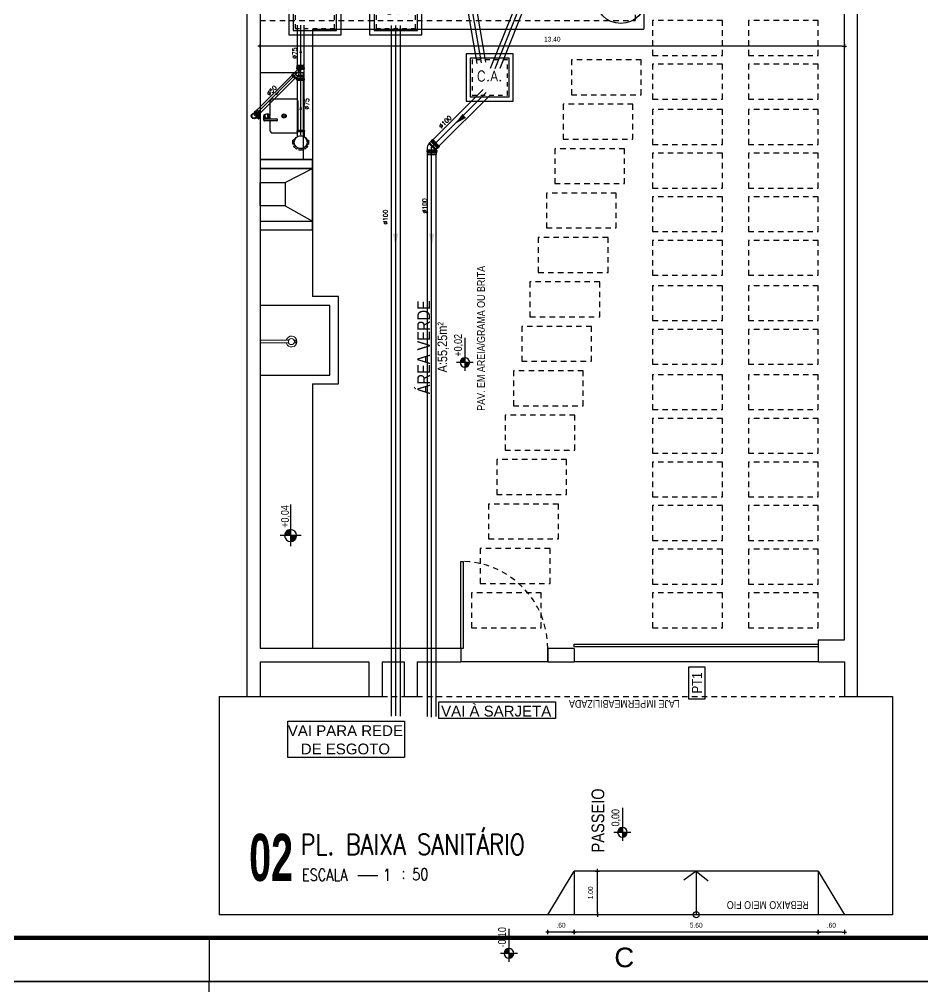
# Model space of a CAD drawing. Header units: millimetres. Extents: x 3923 to 4007, y 744 to 863.
# Drawn here: x 3949.28 to 3969.99, y 803.27 to 825.44 of the extents above; entities that cross this region are included whole.
import ezdxf
from ezdxf.enums import TextEntityAlignment as Align

# ---------------------------------------------------------------- set-up
doc = ezdxf.new("R2010")
doc.units = ezdxf.units.MM
doc.linetypes.add('HIDDEN', pattern=[0.375, 0.25, -0.125])
doc.linetypes.add('HIDDEN2', pattern=[0.1875, 0.125, -0.0625])
for name, color, linetype in [('-HIDRO', 8, 'Continuous'), ('A-PEN-C', 4, 'Continuous'), ('A-PEN-M', 6, 'Continuous'), ('AF', 5, 'Continuous'), ('COTA', 7, 'Continuous'), ('DIVERSOS', 1, 'Continuous'), ('E-txt-g', 3, 'Continuous'), ('HIDROGRAFIA', 4, 'Continuous'), ("PRANCHA - PROJETU'S", 7, 'Continuous'), ('Texto-Tubos', 7, 'Continuous'), ('TigreCad', 3, 'Continuous'), ('Tinterno', 9, 'Continuous'), ('TUBOS_ESGOTO', 5, 'Continuous'), ('TUBULAÇÃO_ESGOTO', 5, 'Continuous')]:
    doc.layers.add(name, color=color, linetype=linetype)
doc.layers.add('E-Lay-9', color=9, linetype='Continuous', lineweight=9)
doc.layers.add('E-Txt-W', color=7, linetype='Continuous', lineweight=20)
doc.styles.add('ARIAL', font='arial.ttf', dxfattribs={"height": 2})
doc.styles.add('CARIMBO_DADOS', font='arial.ttf', dxfattribs={"height": 0.1})
doc.styles.add('F2', font='ARIALN.TTF')
doc.styles.add('R80', font='simplex.shx', dxfattribs={"height": 12})
doc.styles.add('REG140', font='romans.shx', dxfattribs={"width": 0.8, "height": 0.35})
doc.styles.add('REG60', font='romans.shx', dxfattribs={"width": 0.8, "height": 0.15})
doc.styles.add('REG80', font='romans.shx', dxfattribs={"width": 0.8, "height": 0.2})
doc.styles.add('SANSSERIF2', font='sanssb__.ttf', dxfattribs={"width": 0.8})
doc.styles.add('TCTUBOS-TXT', font='txt.shx')
doc.dimstyles.new('ARQUITETURA', dxfattribs={"dimtxt": 0.11, "dimasz": 0.05, "dimexe": 0.1, "dimexo": 0, "dimgap": 0.1, "dimtad": 1, "dimzin": 5, "dimdsep": 46, "dimtxsty": 'F2', "dimblk": 'COTA', "dimcen": 0, "dimse1": 1, "dimse2": 1, "dimadec": 0, "dimazin": 0, "dimtfac": 2, "dimtix": 1, "dimtmove": 2, "dimatfit": 3, "dimldrblk": 'COTA', "dimfxl": 1, "dimtolj": 1, "dimtzin": 5, "dimarcsym": 0})

# ---------------------------------------------------------------- blocks, each defined once
blk = doc.blocks.new('ADFSGASDFG')
at = {"layer": "PRANCHA - PROJETU'S", "color": 1}
for p, q in [((360.678, 107.346), (276.578, 107.346)), ((307.178, 106.346), (307.178, 107.346)), ((307.178, 48.946), (307.178, 47.946)), ((307.178, 48.946), (307.178, 47.946)), ((276.578, 47.946), (360.678, 47.946))]:
    blk.add_line(p, q, dxfattribs=at)
at = {"layer": "PRANCHA - PROJETU'S", "color": 4, "const_width": 0.1}
blk.add_lwpolyline([(279.078, 106.346), (359.678, 106.346), (359.678, 48.946), (279.078, 48.946)], close=True, dxfattribs=at)
at = {"layer": "PRANCHA - PROJETU'S", "color": 50, "linetype": 'Continuous', "style": 'ARIAL'}
blk.add_text('C', height=0.45, dxfattribs=at).set_placement((316.698, 48.496), align=Align.MIDDLE)
blk.add_text('C', height=0.45, dxfattribs=at).set_placement((316.698, 48.496), align=Align.MIDDLE)
blk = doc.blocks.new('TXT-AMB75')
at = {"layer": 'E-txt-g', "style": 'REG80', "width": 0.8, "flags": 8}
blk.add_attdef('TXT', text='', height=0.2, dxfattribs=at).set_placement((0.005, 0.296), align=Align.CENTER)
at = {"layer": 'E-Txt-W', "style": 'REG60', "width": 0.8, "flags": 8}
blk.add_attdef('TXT', text='', height=0.15, dxfattribs=at).set_placement((0.005, 0.027), align=Align.CENTER)
blk = doc.blocks.new('NIVEL')
at = {"layer": 'DIVERSOS'}
h = blk.add_hatch(color=7, dxfattribs=at)
h.paths.add_polyline_path([(0, 0.137, 0.414214), (-0.137, 0), (0, 0)])
h.paths.add_polyline_path([(0, 0), (0, -0.137, 0.414214), (0.137, 0)])
at = {"layer": 'DIVERSOS', "color": 7}
for p, q in [((0, 0.242), (0, -0.242)), ((0.709, 0), (-0.242, 0))]:
    blk.add_line(p, q, dxfattribs=at)
blk.add_circle((0, 0), 0.137, dxfattribs=at)
blk = doc.blocks.new('Chuveiro')
at = {"layer": 'E-Lay-9', "color": 8}
for p, q in [((-0.031, 0.016), (-0.36, 0.016)), ((0.051, 0.016), (0.031, 0.016)), ((0.051, 0.016), (0.051, -0.016)), ((-0.031, -0.016), (-0.36, -0.016)), ((0.051, -0.016), (0.031, -0.016))]:
    blk.add_line(p, q, dxfattribs=at)
blk.add_circle((0, 0), 0.0348, dxfattribs=at)
for centre, radius, start, end in [((0, 0), 0.0624, 194.4775, 165.5225), ((0.009, 0), 0.0444, 339.4266, 20.5734)]:
    blk.add_arc(centre, radius, start, end, dxfattribs=at)
blk = doc.blocks.new('COTA')
at = {"layer": 'COTA'}
for p, q in [((-1, 0), (1, 0)), ((0, 1), (0, -1))]:
    blk.add_line(p, q, dxfattribs=at)
at = {"layer": 'COTA', "const_width": 0.5}
blk.add_lwpolyline([(-0.25, 0, 1), (0.25, 0, 1)], format="xyb", close=True, dxfattribs=at)
blk = doc.blocks.new('*D1347')
at = {"layer": '-HIDRO', "color": 0, "lineweight": -2}
blk.add_line((3968.148, 804.517), (3967.648, 804.517), dxfattribs=at)
at = {"layer": '-HIDRO', "color": 0, "lineweight": -2, "xscale": 0.05, "yscale": 0.05, "zscale": 0.05, "rotation": 180}
blk.add_blockref('COTA', (3967.598, 804.517), dxfattribs=at)
at = {"layer": '-HIDRO', "color": 0, "lineweight": -2, "xscale": 0.05, "yscale": 0.05, "zscale": 0.05}
blk.add_blockref('COTA', (3968.198, 804.517), dxfattribs=at)
at = {"layer": '-HIDRO', "color": 0, "insert": (3967.898, 804.673), "char_height": 0.11, "attachment_point": 5, "style": 'F2'}
blk.add_mtext('\\A1;.60', dxfattribs=at)
blk = doc.blocks.new('*D1348')
at = {"layer": '-HIDRO', "color": 0, "lineweight": -2}
blk.add_line((3967.548, 804.517), (3962.048, 804.517), dxfattribs=at)
at = {"layer": '-HIDRO', "color": 0, "lineweight": -2, "xscale": 0.05, "yscale": 0.05, "zscale": 0.05, "rotation": 180}
blk.add_blockref('COTA', (3961.998, 804.517), dxfattribs=at)
at = {"layer": '-HIDRO', "color": 0, "lineweight": -2, "xscale": 0.05, "yscale": 0.05, "zscale": 0.05}
blk.add_blockref('COTA', (3967.598, 804.517), dxfattribs=at)
at = {"layer": '-HIDRO', "color": 0, "insert": (3964.798, 804.673), "char_height": 0.11, "attachment_point": 5, "style": 'F2'}
blk.add_mtext('\\A1;5.60', dxfattribs=at)
blk = doc.blocks.new('*D1349')
at = {"layer": '-HIDRO', "color": 0, "lineweight": -2}
blk.add_line((3961.948, 804.517), (3961.448, 804.517), dxfattribs=at)
at = {"layer": '-HIDRO', "color": 0, "lineweight": -2, "xscale": 0.05, "yscale": 0.05, "zscale": 0.05, "rotation": 180}
blk.add_blockref('COTA', (3961.398, 804.517), dxfattribs=at)
at = {"layer": '-HIDRO', "color": 0, "lineweight": -2, "xscale": 0.05, "yscale": 0.05, "zscale": 0.05}
blk.add_blockref('COTA', (3961.998, 804.517), dxfattribs=at)
at = {"layer": '-HIDRO', "color": 0, "insert": (3961.698, 804.673), "char_height": 0.11, "attachment_point": 5, "style": 'F2'}
blk.add_mtext('\\A1;.60', dxfattribs=at)
blk = doc.blocks.new('*D1350')
at = {"layer": '-HIDRO', "color": 0, "lineweight": -2}
blk.add_line((3962.532, 804.965), (3962.532, 805.865), dxfattribs=at)
at = {"layer": '-HIDRO', "color": 0, "lineweight": -2, "xscale": 0.05, "yscale": 0.05, "zscale": 0.05}
for p, rotation in [((3962.532, 805.915), 90), ((3962.532, 804.915), 270)]:
    blk.add_blockref('COTA', p, dxfattribs=dict(at, rotation=rotation))
at = {"layer": '-HIDRO', "color": 0, "insert": (3962.376, 805.415), "char_height": 0.11, "attachment_point": 5, "rotation": 90, "style": 'F2'}
blk.add_mtext('\\A1;1.00', dxfattribs=at)
blk = doc.blocks.new('*D1351')
at = {"layer": '-HIDRO', "color": 0, "lineweight": -2}
blk.add_line((3968.148, 824.827), (3954.848, 824.827), dxfattribs=at)
at = {"layer": '-HIDRO', "color": 0, "lineweight": -2, "xscale": 0.05, "yscale": 0.05, "zscale": 0.05, "rotation": 180}
blk.add_blockref('COTA', (3954.798, 824.827), dxfattribs=at)
at = {"layer": '-HIDRO', "color": 0, "lineweight": -2, "xscale": 0.05, "yscale": 0.05, "zscale": 0.05}
blk.add_blockref('COTA', (3968.198, 824.827), dxfattribs=at)
at = {"layer": '-HIDRO', "color": 0, "insert": (3961.498, 824.983), "char_height": 0.11, "attachment_point": 5, "style": 'F2'}
blk.add_mtext('\\A1;13.40', dxfattribs=at)
blk = doc.blocks.new('inp_cx')
for p, q in [((40, 40), (-40, 40)), ((-40, 40), (-40, -40)), ((40, -40), (40, 40)), ((-40, -40), (40, -40))]:
    blk.add_line(p, q)
at = {"color": 1, "linetype": 'Continuous', "ltscale": 0.5}
for p, q in [((33, 33), (-33, 33)), ((-33, 33), (-33, -33)), ((33, -33), (33, 33)), ((-33, -33), (33, -33))]:
    blk.add_line(p, q, dxfattribs=at)
at = {"color": 1, "linetype": 'HIDDEN', "ltscale": 0.5}
for p, q in [((30, 30), (-30, 30)), ((-30, 30), (-30, -30)), ((30, -30), (30, 30)), ((-30, -30), (30, -30))]:
    blk.add_line(p, q, dxfattribs=at)
at = {"style": 'R80'}
blk.add_text('C.I.', height=20.59, dxfattribs=at).set_placement((-19.6, -7.5))
blk = doc.blocks.new('_cxgordu')
for p, q in [((40, 40), (-40, 40)), ((-40, 40), (-40, -40)), ((40, -40), (40, 40)), ((-40, -40), (40, -40))]:
    blk.add_line(p, q)
at = {"color": 1, "linetype": 'Continuous', "ltscale": 0.5}
for p, q in [((33, 33), (-33, 33)), ((-33, 33), (-33, -33)), ((33, -33), (33, 33)), ((-33, -33), (33, -33))]:
    blk.add_line(p, q, dxfattribs=at)
at = {"color": 1, "linetype": 'HIDDEN', "ltscale": 0.5}
for p, q in [((30, 30), (-30, 30)), ((-30, 30), (-30, -30)), ((30, -30), (30, 30)), ((-30, -30), (30, -30))]:
    blk.add_line(p, q, dxfattribs=at)
at = {"style": 'R80'}
blk.add_text('C.G.', height=18.48, dxfattribs=at).set_placement((-24.3, -6.9))
blk = doc.blocks.new('27150128p')
at = {"layer": 'TigreCad'}
for p, q in [((-73, 22), (-91, 22)), ((-91, -23), (-91, 22)), ((-81, 49), (-49, 81)), ((-68, 36), (-81, 49)), ((-36, 68), (-49, 81)), ((-23, 91), (22, 91)), ((-23, 73), (-23, 91)), ((22, 73), (22, 91)), ((119, 40), (65, 40)), ((120, 44), (119, 41)), ((130, 44), (121, 44)), ((121, 43), (121, -44)), ((130, 43), (130, -44)), ((131, 44), (132, 41)), ((138, 40), (132, 40)), ((138, 40), (138, -40)), ((-73, -23), (-91, -23)), ((-68, -36), (-81, -49)), ((-49, -81), (-81, -49)), ((-36, -68), (-49, -81)), ((-23, -73), (-23, -91)), ((22, -91), (-23, -91)), ((22, -73), (22, -91)), ((119, -40), (65, -40)), ((120, -44), (119, -41)), ((130, -45), (121, -45)), ((131, -44), (132, -41)), ((138, -40), (132, -40))]:
    blk.add_line(p, q, dxfattribs=at)
blk.add_circle((0, 0), 75.5, dxfattribs=at)
for centre, radius, start, end in [((-73, 24), 1.5, 270, 341.839), ((-69, 35), 1.5, 333.161, 45), ((-35, 69), 1.5, 225, 296.839), ((-24, 73), 1.5, 288.161, 0), ((24, 73), 1.5, 180, 251.839), ((65, 41), 1.5, 212.6129, 270), ((119, 41), 1, 270, 355), ((121, 43), 1, 90, 175), ((130, 43), 1, 5, 90), ((132, 41), 1, 185, 270), ((-73, -24), 1.5, 18.161, 90), ((-69, -35), 1.5, 315, 26.839), ((-35, -69), 1.5, 63.161, 135), ((-24, -73), 1.5, 0, 71.839), ((24, -73), 1.5, 108.161, 180), ((65, -41), 1.5, 90, 147.3871), ((119, -41), 1, 5, 90), ((121, -44), 1, 185, 270), ((130, -44), 1, 270, 355), ((132, -41), 1, 90, 175)]:
    blk.add_arc(centre, radius, start, end, dxfattribs=at)
at = {"layer": 'Tinterno'}
for p, q in [((119, -40), (119, 40)), ((132, -40), (132, 40))]:
    blk.add_line(p, q, dxfattribs=at)
blk.add_circle((0, 0), 73.5, dxfattribs=at)
blk = doc.blocks.new('j9n50d')
at = {"layer": 'TigreCad'}
for p, q in [((28, 25), (0, 25)), ((30, 27), (28, 25)), ((30, -27), (30, 27)), ((47, 27), (30, 27)), ((47, -27), (47, 27)), ((52, 27), (47, 27)), ((47, 27), (47, 27)), ((53, 31), (53, 28)), ((53, 31), (53, -31)), ((63, 32), (54, 32)), ((63, 31), (63, -31)), ((64, 31), (65, 28)), ((70, 27), (66, 27)), ((70, 27), (70, -27)), ((28, -25), (0, -25)), ((30, -27), (28, -25)), ((47, -27), (30, -27)), ((52, -27), (47, -27)), ((47, -27), (47, -27)), ((53, -31), (53, -28)), ((63, -32), (54, -32)), ((64, -31), (65, -28)), ((70, -27), (66, -27))]:
    blk.add_line(p, q, dxfattribs=at)
for centre, radius, start, end in [((0, 0), 25.4, 90, 270), ((52, 28), 1, 270, 355), ((54, 31), 1, 90, 175), ((63, 31), 1, 15, 90), ((66, 28), 1, 195, 270), ((52, -28), 1, 5, 90), ((54, -31), 1, 185, 270), ((63, -31), 1, 270, 345), ((66, -28), 1, 90, 165)]:
    blk.add_arc(centre, radius, start, end, dxfattribs=at)
at = {"layer": 'Tinterno'}
for p, q in [((28, -25), (28, 25)), ((47, -27), (47, 27)), ((53, 27), (53, -27)), ((65, 27), (65, -27))]:
    blk.add_line(p, q, dxfattribs=at)
blk = doc.blocks.new('26277264p')
at = {"layer": 'TigreCad'}
for p, q in [((66, 38), (-6, 38)), ((66, 39), (66, -33)), ((69, 39), (66, 39)), ((66, 38), (66, 39)), ((66, 38), (66, -33)), ((69, 39), (69, -34)), ((69, 38), (69, 39)), ((69, 38), (69, -34)), ((75, 38), (69, 38)), ((77, 40), (75, 38)), ((77, -38), (77, 40)), ((95, 40), (77, 40)), ((95, -40), (95, 40)), ((104, 40), (95, 40)), ((95, 40), (95, 40)), ((105, 41), (105, 43)), ((115, 44), (106, 44)), ((106, 43), (106, -43)), ((115, 43), (115, -43)), ((116, 41), (116, 44)), ((122, 40), (117, 40)), ((122, 40), (122, -40)), ((2, -38), (-6, -38)), ((36, -72), (2, -38)), ((36, -75), (75, -37)), ((36, -75), (36, -72)), ((52, -90), (36, -75)), ((94, -50), (50, -94)), ((50, -94), (52, -92)), ((56, -101), (50, -95)), ((100, -57), (57, -100)), ((57, -101), (60, -100)), ((64, -103), (61, -100)), ((103, -64), (64, -103)), ((69, -34), (66, -33)), ((90, -52), (80, -41)), ((95, -40), (81, -40)), ((94, -50), (92, -52)), ((104, -40), (95, -40)), ((95, -40), (95, -40)), ((101, -56), (95, -50)), ((101, -57), (100, -60)), ((103, -64), (100, -61)), ((105, -41), (105, -43)), ((115, -44), (106, -44)), ((116, -41), (116, -44)), ((122, -40), (117, -40))]:
    blk.add_line(p, q, dxfattribs=at)
for points in [[(2, -38, -0.002776), (2, -37, -0.183751), (3, -27, -0.183751)], [(3, -27, -0.183751), (11, -21, -0.102361), (29, -19, -0.061401), (48, -23, -0.036584), (66, -31, -0.020838)], [(69, -33, -0.004137), (71, -34, -0.020838), (80, -40, -0.061401)]]:
    blk.add_lwpolyline(points, format="xyb", dxfattribs=at)
for centre, start, end in [((104, 41), 270, 355), ((106, 43), 90, 175), ((115, 43), 15, 90), ((117, 41), 195, 270), ((51, -94), 140, 225), ((51, -91), 320, 45), ((57, -100), 225, 300), ((61, -101), 45, 120), ((81, -41), 90, 225), ((91, -51), 225, 310), ((94, -51), 45, 130), ((101, -61), 150, 225), ((100, -57), 330, 45), ((104, -41), 5, 90), ((106, -43), 185, 270), ((115, -43), 270, 345), ((117, -41), 90, 165)]:
    blk.add_arc(centre, 1, start, end, dxfattribs=at)
at = {"layer": 'Tinterno'}
for p, q in [((-6, -38), (-6, 38)), ((75, -37), (75, 38)), ((95, -40), (95, 40)), ((105, 40), (105, -40)), ((117, 40), (117, -40)), ((73, -35), (36, -72)), ((91, -52), (52, -91)), ((99, -61), (61, -99))]:
    blk.add_line(p, q, dxfattribs=at)
blk = doc.blocks.new('11030904p')
at = {"layer": 'TigreCad'}
for p, q in [((0, -40), (0, 40)), ((0, 40), (5, 40)), ((6, 41), (6, 44)), ((7, 44), (16, 44)), ((7, -43), (7, 43)), ((16, -43), (16, 43)), ((17, 41), (17, 43)), ((18, 40), (27, 40)), ((27, 40), (45, 40)), ((27, 40), (27, 40)), ((45, 40), (46, 38)), ((46, 38), (46, -38)), ((0, -40), (5, -40)), ((6, -41), (6, -44)), ((7, -44), (16, -44)), ((17, -41), (17, -43)), ((18, -40), (27, -40)), ((27, -40), (45, -40)), ((27, -40), (27, -40)), ((45, -40), (46, -38))]:
    blk.add_line(p, q, dxfattribs=at)
for centre, start, end in [((5, 41), 270, 345), ((7, 43), 90, 165), ((16, 43), 5, 90), ((18, 41), 185, 270), ((5, -41), 15, 90), ((7, -43), 195, 270), ((16, -43), 270, 355), ((18, -41), 90, 175)]:
    blk.add_arc(centre, 1, start, end, dxfattribs=at)
at = {"layer": 'Tinterno'}
for p, q in [((5, -40), (5, 40)), ((17, -40), (17, 40)), ((27, 40), (27, -40)), ((27, 40), (27, -40)), ((45, 40), (45, -40))]:
    blk.add_line(p, q, dxfattribs=at)
blk = doc.blocks.new('j9n50s')
at = {"layer": 'TigreCad'}
for p, q in [((19, 25), (30, 25)), ((19, -25), (30, -25))]:
    blk.add_line(p, q, dxfattribs=at)
for radius in [31.8, 27.4]:
    blk.add_circle((0, 0), radius, dxfattribs=at)
at = {"layer": 'Tinterno'}
for p, q in [((30, 25), (30, 10)), ((30, -10), (30, -25))]:
    blk.add_line(p, q, dxfattribs=at)
blk.add_circle((0, 0), 25.6, dxfattribs=at)
blk = doc.blocks.new('11030602p')
at = {"layer": 'TigreCad'}
for p, q in [((0, -27), (0, 27)), ((0, 27), (4, 27)), ((6, 31), (5, 28)), ((7, 32), (16, 32)), ((7, -31), (7, 31)), ((16, -31), (16, 31)), ((17, 31), (17, 28)), ((18, 27), (23, 27)), ((23, 27), (23, 27)), ((40, 27), (23, 27)), ((40, 27), (42, 25)), ((42, -25), (42, 25)), ((0, -27), (4, -27)), ((6, -31), (5, -28)), ((7, -32), (16, -32)), ((17, -31), (17, -28)), ((18, -27), (23, -27)), ((23, -27), (23, -27)), ((40, -27), (23, -27)), ((40, -27), (42, -25))]:
    blk.add_line(p, q, dxfattribs=at)
for centre, start, end in [((4, 28), 270, 345), ((7, 31), 90, 165), ((16, 31), 5, 90), ((18, 28), 185, 270), ((4, -28), 15, 90), ((7, -31), 195, 270), ((16, -31), 270, 355), ((18, -28), 90, 175)]:
    blk.add_arc(centre, 1, start, end, dxfattribs=at)
at = {"layer": 'Tinterno'}
for p, q in [((5, -27), (5, 27)), ((17, -27), (17, 27)), ((23, 27), (23, -27)), ((23, -27), (23, 27)), ((40, 27), (40, -27))]:
    blk.add_line(p, q, dxfattribs=at)
blk = doc.blocks.new('_cxareia')
for p, q in [((40, 40), (-40, 40)), ((-40, 40), (-40, -40)), ((40, -40), (40, 40)), ((-40, -40), (40, -40))]:
    blk.add_line(p, q)
at = {"color": 1, "linetype": 'Continuous', "ltscale": 0.5}
for p, q in [((33, 33), (-33, 33)), ((-33, 33), (-33, -33)), ((33, -33), (33, 33)), ((-33, -33), (33, -33))]:
    blk.add_line(p, q, dxfattribs=at)
at = {"color": 1, "linetype": 'HIDDEN', "ltscale": 0.5}
for p, q in [((30, 30), (-30, 30)), ((-30, 30), (-30, -30)), ((30, -30), (30, 30)), ((-30, -30), (30, -30))]:
    blk.add_line(p, q, dxfattribs=at)
at = {"style": 'R80'}
blk.add_text('C.A.', height=17.28, dxfattribs=at).set_placement((-22, -6.1))
blk = doc.blocks.new('11031030p')
at = {"layer": 'TigreCad'}
for p, q in [((0, -53), (0, 53)), ((0, 53), (4, 53)), ((6, 57), (5, 54)), ((7, 58), (17, 58)), ((7, -57), (7, 57)), ((17, -57), (17, 57)), ((18, 57), (18, 54)), ((19, 53), (31, 53)), ((31, 53), (31, 53)), ((51, 53), (31, 53)), ((51, 53), (53, 51)), ((53, -51), (53, 51)), ((0, -53), (4, -53)), ((6, -57), (5, -54)), ((7, -58), (17, -58)), ((18, -57), (18, -54)), ((19, -53), (31, -53)), ((31, -53), (31, -53)), ((31, -53), (51, -53)), ((51, -53), (53, -51))]:
    blk.add_line(p, q, dxfattribs=at)
for centre, start, end in [((4, 54), 270, 345), ((7, 57), 90, 165), ((17, 57), 5, 90), ((19, 54), 185, 270), ((4, -54), 15, 90), ((7, -57), 195, 270), ((17, -57), 270, 355), ((19, -54), 90, 175)]:
    blk.add_arc(centre, 1, start, end, dxfattribs=at)
at = {"layer": 'Tinterno'}
for p, q in [((5, -53), (5, 53)), ((18, -53), (18, 53)), ((31, 53), (31, -53)), ((31, 53), (31, -53)), ((51, 53), (51, -53))]:
    blk.add_line(p, q, dxfattribs=at)
blk = doc.blocks.new('j4n100p')
at = {"layer": 'TigreCad'}
for p, q in [((-49, 23), (-58, 14)), ((13, 52), (10, 52)), ((10, 51), (10, 52)), ((10, 52), (10, 0)), ((10, 51), (10, 0)), ((10, -54), (10, 0)), ((13, 51), (13, 52)), ((13, 52), (13, 0)), ((19, 51), (13, 51)), ((13, 51), (13, 0)), ((13, -56), (13, 0)), ((21, 53), (19, 51)), ((41, 53), (21, 53)), ((21, 53), (21, -53)), ((53, 53), (41, 53)), ((41, 53), (41, 53)), ((41, 53), (41, -53)), ((41, 53), (41, -53)), ((55, 57), (54, 54)), ((65, 58), (56, 58)), ((56, 57), (56, -57)), ((65, 57), (65, -57)), ((66, 57), (67, 54)), ((72, 53), (68, 53)), ((72, 53), (72, -53)), ((19, -53), (14, -58)), ((21, -53), (21, -53)), ((41, -53), (21, -53)), ((53, -53), (41, -53)), ((41, -53), (41, -53)), ((55, -57), (54, -54)), ((65, -58), (56, -58)), ((66, -57), (67, -54)), ((72, -53), (68, -53))]:
    blk.add_line(p, q, dxfattribs=at)
for centre, radius, start, end in [((20, -46), 97.2, 96.0987, 135), ((53, 54), 1, 270, 355), ((56, 57), 1, 90, 175), ((65, 57), 1, 15, 90), ((68, 54), 1, 195, 270), ((20, -54), 1.5, 45, 135), ((53, -54), 1, 5, 90), ((56, -57), 1, 185, 270), ((65, -57), 1, 270, 345), ((68, -54), 1, 90, 165)]:
    blk.add_arc(centre, radius, start, end, dxfattribs=at)
at = {"layer": 'Tinterno'}
for p, q in [((14, -58), (-58, 14)), ((10, -54), (10, 0)), ((13, -53), (13, 0)), ((19, 51), (19, -53)), ((54, 53), (54, -53)), ((67, 53), (67, -53))]:
    blk.add_line(p, q, dxfattribs=at)
blk = doc.blocks.new('CRBODADOSÇ')
at = {"layer": "PRANCHA - PROJETU'S", "color": 3}
blk.add_line((164.825, 196.917), (165.288, 196.917), dxfattribs=at)
at = {"layer": "PRANCHA - PROJETU'S", "color": 3, "style": 'REG80', "width": 0.8}
for s, p in [('ESCALA', (163.548, 196.799)), ('1', (165.407, 196.799)), (':', (165.829, 196.842))]:
    blk.add_text(s, height=0.27, dxfattribs=at).set_placement(p)
at = {"layer": "PRANCHA - PROJETU'S", "color": 2, "style": 'REG140', "width": 0.8}
for tag, p in [('PROJETO', (163.521, 198.067)), ('DESENHO', (163.516, 197.395))]:
    blk.add_attdef(tag, p, '', height=0.472, dxfattribs=at)
at = {"layer": "PRANCHA - PROJETU'S", "style": 'SANSSERIF2', "width": 0.6}
blk.add_attdef('00', text='', height=1.08, dxfattribs=at).set_placement((162.84, 196.795), align=Align.CENTER)
at = {"layer": "PRANCHA - PROJETU'S", "color": 3, "style": 'REG80', "width": 0.8}
blk.add_attdef('ESCALA', (166.075, 196.813), '', height=0.27, dxfattribs=at)

msp = doc.modelspace()

# ---------------------------------------------------------------- linework, layer by layer
at = {"layer": '-HIDRO', "ltscale": 0.5}
for p, q in [((3954.498, 859.915), (3954.498, 809.915)), ((3968.498, 809.915), (3968.498, 859.915)), ((3968.198, 811.215), (3968.198, 845.415)), ((3963.598, 835.915), (3963.598, 825.215)), ((3954.798, 826.415), (3954.798, 811.015)), ((3955.998, 825.215), (3963.598, 825.215)), ((3955.998, 825.215), (3955.998, 819.083)), ((3955.998, 817.083), (3955.998, 811.015)), ((3967.598, 811.215), (3967.598, 810.715)), ((3967.598, 811.215), (3968.198, 811.215)), ((3959.398, 811.015), (3954.798, 811.015)), ((3959.398, 811.015), (3959.398, 810.715)), ((3961.398, 810.715), (3961.398, 811.015)), ((3961.998, 811.015), (3961.398, 811.015)), ((3961.398, 811.015), (3961.398, 810.715)), ((3961.998, 811.015), (3961.998, 810.715)), ((3954.798, 810.715), (3954.798, 809.915)), ((3954.798, 810.715), (3957.295, 810.715)), ((3957.295, 810.715), (3957.295, 809.915)), ((3957.595, 810.715), (3958.101, 810.715)), ((3957.595, 810.715), (3957.595, 809.915)), ((3958.101, 810.715), (3958.101, 809.915)), ((3958.401, 810.715), (3958.401, 809.915)), ((3958.401, 810.715), (3959.398, 810.715)), ((3961.398, 810.715), (3959.398, 810.715)), ((3961.398, 810.715), (3961.998, 810.715)), ((3967.598, 810.715), (3961.998, 810.715)), ((3967.598, 810.715), (3968.198, 810.715)), ((3968.198, 810.715), (3968.198, 809.915)), ((3953.864, 809.915), (3953.864, 804.915)), ((3953.864, 809.915), (3954.498, 809.915)), ((3954.498, 809.915), (3954.798, 809.915)), ((3957.295, 809.915), (3957.595, 809.915)), ((3958.101, 809.915), (3958.401, 809.915)), ((3968.198, 809.915), (3968.498, 809.915)), ((3968.498, 809.915), (3969.298, 809.915)), ((3968.498, 809.915), (3969.298, 809.915)), ((3969.298, 809.915), (3969.298, 804.915)), ((3961.398, 804.915), (3961.998, 805.915)), ((3967.598, 805.915), (3961.998, 805.915)), ((3961.998, 805.915), (3961.998, 804.915)), ((3964.798, 805.915), (3964.511, 805.706)), ((3964.798, 805.915), (3964.798, 804.915)), ((3964.798, 805.915), (3965.07, 805.692)), ((3967.598, 805.915), (3967.598, 804.915)), ((3967.598, 805.915), (3968.198, 804.915)), ((3969.298, 804.915), (3953.864, 804.915))]:
    msp.add_line(p, q, dxfattribs=at)
at = {"layer": '-HIDRO', "linetype": 'HIDDEN2'}
for p, q in [((3963.398, 836.115), (3963.398, 825.415)), ((3954.798, 825.415), (3963.398, 825.415)), ((3957.595, 809.915), (3958.101, 809.915)), ((3958.401, 809.915), (3968.198, 809.915))]:
    msp.add_line(p, q, dxfattribs=at)
at = {"layer": '-HIDRO'}
for p, q in [((3954.929, 823.151), (3954.929, 823.185)), ((3955.798, 822.223), (3954.798, 822.223, 34.439)), ((3954.798, 809.915), (3957.295, 809.915))]:
    msp.add_line(p, q, dxfattribs=at)
at = {"layer": '-HIDRO', "linetype": 'Continuous'}
for p, q in [((3954.798, 822.223), (3955.998, 822.223, 2.039)), ((3955.998, 822.023, -33.885), (3955.998, 822.223, 2.039)), ((3954.798, 822.023), (3955.998, 822.023, 2.039)), ((3955.371, 821.697, -30.968), (3955.998, 822.023, 2.039)), ((3955.998, 820.815, 2.039), (3955.998, 822.023, 2.039)), ((3955.371, 821.167, -30.968), (3955.998, 820.815, 2.039)), ((3954.798, 820.815), (3955.998, 820.815, 2.039)), ((3955.998, 820.615, -29.457), (3955.998, 820.815, -30.011)), ((3954.798, 820.615), (3955.998, 820.615, 2.039))]:
    msp.add_line(p, q, dxfattribs=at)
at = {"layer": '-HIDRO', "linetype": 'HIDDEN2'}
for points in [[(3965.398, 825.412), (3963.798, 825.412), (3963.798, 824.612), (3965.398, 824.612)], [(3967.598, 825.412), (3965.998, 825.412), (3965.998, 824.612), (3967.598, 824.612)], [(3963.537, 824.51), (3961.937, 824.51), (3961.937, 823.71), (3963.537, 823.71)], [(3965.398, 824.412), (3963.798, 824.412), (3963.798, 823.612), (3965.398, 823.612)], [(3967.598, 824.412), (3965.998, 824.412), (3965.998, 823.612), (3967.598, 823.612)], [(3963.347, 823.492), (3961.747, 823.492), (3961.747, 822.692), (3963.347, 822.692)], [(3965.398, 823.372), (3963.798, 823.372), (3963.798, 822.572), (3965.398, 822.572)], [(3967.598, 823.372), (3965.998, 823.372), (3965.998, 822.572), (3967.598, 822.572)], [(3963.157, 822.474), (3961.557, 822.474), (3961.557, 821.674), (3963.157, 821.674)], [(3965.398, 822.372), (3963.798, 822.372), (3963.798, 821.572), (3965.398, 821.572)], [(3967.598, 822.372), (3965.998, 822.372), (3965.998, 821.572), (3967.598, 821.572)], [(3962.967, 821.456), (3961.367, 821.456), (3961.367, 820.656), (3962.967, 820.656)], [(3965.398, 821.372), (3963.798, 821.372), (3963.798, 820.572), (3965.398, 820.572)], [(3967.598, 821.372), (3965.998, 821.372), (3965.998, 820.572), (3967.598, 820.572)], [(3962.777, 820.438), (3961.177, 820.438), (3961.177, 819.638), (3962.777, 819.638)], [(3965.398, 820.372), (3963.798, 820.372), (3963.798, 819.572), (3965.398, 819.572)], [(3967.598, 820.372), (3965.998, 820.372), (3965.998, 819.572), (3967.598, 819.572)], [(3962.587, 819.419), (3960.987, 819.419), (3960.987, 818.619), (3962.587, 818.619)], [(3965.398, 819.332), (3963.798, 819.332), (3963.798, 818.532), (3965.398, 818.532)], [(3967.598, 819.332), (3965.998, 819.332), (3965.998, 818.532), (3967.598, 818.532)], [(3962.397, 818.401), (3960.797, 818.401), (3960.797, 817.601), (3962.397, 817.601)], [(3965.398, 818.332), (3963.798, 818.332), (3963.798, 817.532), (3965.398, 817.532)], [(3967.598, 818.332), (3965.998, 818.332), (3965.998, 817.532), (3967.598, 817.532)], [(3962.207, 817.383), (3960.607, 817.383), (3960.607, 816.583), (3962.207, 816.583)], [(3965.398, 817.292), (3963.798, 817.292), (3963.798, 816.492), (3965.398, 816.492)], [(3967.598, 817.292), (3965.998, 817.292), (3965.998, 816.492), (3967.598, 816.492)], [(3962.017, 816.365), (3960.417, 816.365), (3960.417, 815.565), (3962.017, 815.565)], [(3965.398, 816.292), (3963.798, 816.292), (3963.798, 815.492), (3965.398, 815.492)], [(3967.598, 816.292), (3965.998, 816.292), (3965.998, 815.492), (3967.598, 815.492)], [(3961.827, 815.347), (3960.227, 815.347), (3960.227, 814.547), (3961.827, 814.547)], [(3965.398, 815.292), (3963.798, 815.292), (3963.798, 814.492), (3965.398, 814.492)], [(3967.598, 815.292), (3965.998, 815.292), (3965.998, 814.492), (3967.598, 814.492)], [(3961.638, 814.328), (3960.038, 814.328), (3960.038, 813.528), (3961.638, 813.528)], [(3965.398, 814.292), (3963.798, 814.292), (3963.798, 813.492), (3965.398, 813.492)], [(3967.598, 814.292), (3965.998, 814.292), (3965.998, 813.492), (3967.598, 813.492)], [(3961.448, 813.31), (3959.848, 813.31), (3959.848, 812.51), (3961.448, 812.51)], [(3965.398, 813.292), (3963.798, 813.292), (3963.798, 812.492), (3965.398, 812.492)], [(3967.598, 813.292), (3965.998, 813.292), (3965.998, 812.492), (3967.598, 812.492)], [(3961.247, 812.292), (3959.647, 812.292), (3959.647, 811.492), (3961.247, 811.492)], [(3965.398, 812.292), (3963.798, 812.292), (3963.798, 811.492), (3965.398, 811.492)], [(3967.598, 812.292), (3965.998, 812.292), (3965.998, 811.492), (3967.598, 811.492)]]:
    msp.add_lwpolyline(points, close=True, dxfattribs=at)
at = {"layer": '-HIDRO'}
msp.add_lwpolyline([(3955.798, 822.223), (3955.798, 824.215), (3954.798, 824.215), (3954.798, 822.223)], dxfattribs=at)
for points in [[(3955.025, 823.118), (3955.025, 822.9, 0.414214), (3955.09, 822.835), (3955.608, 822.835, 0.414214), (3955.673, 822.9), (3955.673, 823.548, 0.414214), (3955.608, 823.612), (3955.09, 823.612, 0.414214), (3955.025, 823.548), (3955.025, 823.236)], [(3954.916, 823.252), (3954.905, 823.252, 0.546464), (3954.879, 823.212, -0.10784), (3954.88, 823.205), (3954.88, 823.135)], [(3954.879, 823.212, 0.293273), (3954.905, 823.195), (3954.916, 823.195)], [(3954.997, 823.264), (3954.937, 823.264, 0.133256), (3954.926, 823.261, 0.106756), (3954.916, 823.252, 0.082828), (3954.91, 823.24, 0.071352), (3954.908, 823.224, 0.071352), (3954.91, 823.208, 0.082828), (3954.916, 823.195, 0.106756), (3954.926, 823.186, 0.133256), (3954.937, 823.183), (3954.997, 823.183)], [(3955.025, 823.207), (3955.025, 823.151, 0.414214)]]:
    msp.add_lwpolyline(points, format="xyb", dxfattribs=at)
for points in [[(3954.905, 823.118), (3955.18, 823.118, 1), (3955.18, 823.151), (3954.905, 823.151, 1)], [(3954.997, 823.183, 0.133256), (3955.008, 823.186, 0.106756), (3955.018, 823.195, 0.082828), (3955.024, 823.208, 0.071352), (3955.026, 823.224, 0.071352), (3955.024, 823.24, 0.082828), (3955.018, 823.252, 0.106756), (3955.008, 823.261, 0.133256), (3954.997, 823.264, 0.133256), (3954.987, 823.261, 0.106756), (3954.977, 823.252, 0.082828), (3954.971, 823.24, 0.071352), (3954.969, 823.224, 0.071352), (3954.971, 823.208, 0.082828), (3954.977, 823.195, 0.106756), (3954.987, 823.186, 0.133256)], [(3955.01, 823.236, 0.133256), (3955.006, 823.235, 0.106756), (3955.004, 823.232, 0.082828), (3955.002, 823.228, 0.071352), (3955.001, 823.224, 0.071352), (3955.002, 823.219, 0.082828), (3955.004, 823.215, 0.106756), (3955.006, 823.212, 0.133256), (3955.01, 823.211, 0.133256), (3955.013, 823.212, 0.106756), (3955.016, 823.215, 0.082828), (3955.018, 823.219, 0.071352), (3955.018, 823.224, 0.071352), (3955.018, 823.228, 0.082828), (3955.016, 823.232, 0.106756), (3955.013, 823.235, 0.133256)]]:
    msp.add_lwpolyline(points, format="xyb", close=True, dxfattribs=at)
at = {"layer": '-HIDRO', "elevation": 2.039}
for points in [[(3955.998, 820.615), (3955.998, 822.223), (3954.798, 822.223), (3954.798, 820.615)], [(3955.998, 820.815), (3955.998, 822.023), (3954.798, 822.023), (3954.798, 820.815)]]:
    msp.add_lwpolyline(points, close=True, dxfattribs=at)
at = {"layer": '-HIDRO', "linetype": 'Continuous', "elevation": -30.968}
msp.add_lwpolyline([(3954.798, 821.167), (3954.798, 821.697), (3955.371, 821.697), (3955.371, 821.167)], close=True, dxfattribs=at)
at = {"layer": '-HIDRO', "ltscale": 0.5}
msp.add_lwpolyline([(3955.998, 817.083), (3956.598, 817.083), (3956.598, 819.083), (3955.998, 819.083)], dxfattribs=at)
msp.add_lwpolyline([(3954.798, 818.883), (3954.798, 817.283), (3956.398, 817.283), (3956.398, 818.883)], close=True, dxfattribs=at)
at = {"layer": '-HIDRO', "ltscale": 0.05}
for points in [[(3959.398, 811.015), (3959.398, 813.015), (3959.458, 813.015), (3959.458, 811.015)], [(3961.998, 811.054), (3961.998, 811.114), (3967.598, 811.114), (3967.598, 811.054)]]:
    msp.add_lwpolyline(points, close=True, dxfattribs=at)
at = {"layer": '-HIDRO'}
msp.add_lwpolyline([(3964.632, 809.858), (3964.632, 810.599), (3964.993, 810.599), (3964.993, 809.858)], close=True, dxfattribs=at)
for radius in [0.0486, 0.0284]:
    msp.add_circle((3955.349, 823.224), radius, dxfattribs=at)
at = {"layer": '-HIDRO', "ltscale": 0.5}
msp.add_circle((3964.798, 804.915), 0.0697, dxfattribs=at)
at = {"layer": '-HIDRO'}
for centre, radius, start, end in [((3954.905, 823.135), 0.0243, 41.8103, 318.1897), ((3954.905, 823.224), 0.0567, 295.3769, 314.4153), ((3955.18, 823.135), 0.0203, 233.1301, 126.8699)]:
    msp.add_arc(centre, radius, start, end, dxfattribs=at)
at = {"layer": '-HIDRO', "linetype": 'HIDDEN2'}
msp.add_arc((3959.398, 811.015), 2, 0, 90, dxfattribs=at)
at = {"layer": 'A-PEN-C'}
msp.add_circle((3963.069, 825.926), 0.58, dxfattribs=at)
at = {"layer": 'A-PEN-M', "color": 230}
for points in [[(3961.57, 809.414), (3958.896, 809.414), (3958.896, 809.798), (3961.57, 809.798)], [(3958.113, 808.517), (3955.438, 808.517), (3955.438, 809.349), (3958.113, 809.349)]]:
    msp.add_lwpolyline(points, close=True, dxfattribs=at)
at = {"layer": 'AF'}
for p, q in [((3960.187, 824.315), (3966.73, 840.686)), ((3957.616, 837.512), (3959.867, 824.439)), ((3957.904, 825.298), (3957.904, 809.473)), ((3954.661, 823.224), (3955.73, 824.293)), ((3958.731, 809.443), (3958.731, 822.506))]:
    msp.add_line(p, q, dxfattribs=at)
at = {"layer": 'TigreCad'}
for p, q in [((3966.636, 840.724), (3960.078, 824.315)), ((3966.825, 840.648), (3960.296, 824.315)), ((3957.554, 837.277), (3959.767, 824.426)), ((3957.754, 837.311), (3959.967, 824.461)), ((3955.655, 824.387), (3955.655, 825.306)), ((3955.806, 824.387), (3955.806, 825.306)), ((3957.808, 825.298), (3957.808, 809.469)), ((3958.011, 825.298), (3958.011, 809.469)), ((3954.729, 823.363), (3955.528, 824.15)), ((3954.801, 823.291), (3955.593, 824.084)), ((3955.655, 822.898), (3955.655, 824.038)), ((3955.806, 822.898), (3955.806, 824.038)), ((3959.912, 823.831), (3958.761, 822.68)), ((3960.056, 823.687), (3958.905, 822.536)), ((3954.64, 823.283), (3954.639, 823.281)), ((3958.629, 822.337), (3958.629, 809.458)), ((3958.832, 822.337), (3958.832, 809.458))]:
    msp.add_line(p, q, dxfattribs=at)
at = {"layer": 'TUBOS_ESGOTO'}
msp.add_line((3958.731, 822.506), (3959.984, 823.759), dxfattribs=at)
at = {"layer": 'TUBULAÇÃO_ESGOTO'}
for p, q in [((3955.73, 824.293), (3955.73, 825.304)), ((3955.73, 822.792), (3955.73, 824.293))]:
    msp.add_line(p, q, dxfattribs=at)
for points in [[(3955.73, 824.808), (3955.759, 824.667), (3955.699, 824.667)], [(3955.256, 823.818), (3955.187, 823.692), (3955.141, 823.732)], [(3955.731, 823.513), (3955.76, 823.372), (3955.7, 823.372)], [(3959.266, 823.042), (3959.441, 823.271), (3959.519, 823.179)], [(3957.903, 820.245), (3957.844, 820.527), (3957.965, 820.526)], [(3958.731, 820.245), (3958.673, 820.527), (3958.793, 820.526)]]:
    msp.add_solid(points, dxfattribs=at)

# ---------------------------------------------------------------- block references
at = {"layer": '-HIDRO'}
ref = msp.add_blockref('TXT-AMB75', (3959.126, 817.915), dxfattribs=dict(at, xscale=1.458, yscale=1.458, zscale=1.458, rotation=90))
ref.add_attrib('TXT', 'ÁREA VERDE', dxfattribs={"layer": 'E-txt-g', "color": 2, "height": 0.2916, "rotation": 90, "style": 'F2'}).set_placement((3958.694, 817.923), align=Align.CENTER)
ref.add_attrib('TXT', 'A:55,25m²', dxfattribs={"layer": 'E-Txt-W', "height": 0.2187, "rotation": 90, "style": 'F2'}).set_placement((3959.087, 817.923), align=Align.CENTER)
at = {"layer": '-HIDRO', "xscale": -2, "yscale": 2, "zscale": 2, "rotation": 180}
msp.add_blockref('Chuveiro', (3955.518, 818.052), dxfattribs=at)
at = {"layer": '-HIDRO', "linetype": 'Continuous', "xscale": -0.7971733240954236, "yscale": 0.7971733240954236, "zscale": 0.7971733240954236, "rotation": 270}
for p in [(3959.495, 817.574), (3963.106, 806.803), (3960.505, 804.029)]:
    msp.add_blockref('NIVEL', p, dxfattribs=at)
at = {"layer": '-HIDRO', "linetype": 'Continuous', "xscale": -1, "rotation": 270}
msp.add_blockref('NIVEL', (3955.498, 813.606), dxfattribs=at)
at = {"layer": '-HIDRO'}
ref = msp.add_blockref('TXT-AMB75', (3963.123, 807.068), dxfattribs=dict(at, xscale=1.458, yscale=1.458, zscale=1.458, rotation=90))
ref.add_attrib('TXT', 'PASSEIO', dxfattribs={"layer": 'E-txt-g', "color": 2, "height": 0.2916, "rotation": 90, "style": 'F2'}).set_placement((3962.691, 807.076), align=Align.CENTER)
at = {"xscale": 0.002, "yscale": 0.002, "zscale": 0.002, "rotation": 270}
msp.add_blockref('11031030p', (3958.736, 822.443), dxfattribs=at)
at = {"layer": 'HIDROGRAFIA'}
for name, p, xscale, yscale, zscale in [('_cxgordu', (3956.055, 825.681), 0.01500000000032742, 0.01499999999987267, 0.015), ('inp_cx', (3957.911, 825.681), 0.01500000000032742, 0.01499999999987267, 0.015), ('_cxareia', (3960.063, 824.105), 0.01350000000093132, 0.01350000000002183, 0.0135)]:
    msp.add_blockref(name, p, dxfattribs=dict(at, xscale=xscale, yscale=yscale, zscale=zscale))
at = {"layer": "PRANCHA - PROJETU'S", "color": 1}
for p in [(3646.451, 755.44), (3646.451, 696.04)]:
    msp.add_blockref('ADFSGASDFG', p, dxfattribs=at)
at = {"layer": "PRANCHA - PROJETU'S"}
msp.add_blockref('CRBODADOSÇ', (3792.212, 608.894), dxfattribs=at).add_auto_attribs({'ESCALA': '50', 'DESENHO': 'PL. BAIXA SANITÁRIO', '00': '02'})
at = {"layer": 'TigreCad', "xscale": 0.002, "yscale": 0.002, "zscale": 0.002}
for name, p, rotation in [('26277264p', (3955.73, 824.282), 270), ('j9n50s', (3954.661, 823.224), 45.0000000000696), ('27150128p', (3955.73, 822.623), 90), ('j4n100p', (3958.731, 822.506), 45.00000000080658)]:
    msp.add_blockref(name, p, dxfattribs=dict(at, rotation=rotation))
msp.add_blockref('j9n50d', (3954.651, 823.224), dxfattribs=at)
at = {"layer": 'TUBULAÇÃO_ESGOTO', "xscale": 0.002, "yscale": 0.002, "zscale": 0.002}
for name, p, rotation in [('11030904p', (3955.73, 824.294), 90), ('11030602p', (3954.706, 823.269), 45.00000000000765)]:
    msp.add_blockref(name, p, dxfattribs=dict(at, rotation=rotation))

# ---------------------------------------------------------------- texts
at = {"layer": '-HIDRO', "linetype": 'Continuous', "style": 'F2'}
for s, height, rotation, p in [('PAV. EM AREIA/GRAMA OU BRITA', 0.17812, 90, (3959.776, 816.467)), ('+0,02', 0.1781, 90, (3959.248, 817.71)), ('+0,04', 0.1781, 90, (3955.279, 813.785)), ('PT1', 0.2308, 90, (3964.7, 809.986)), ('LAJE IMPERMEABILIZADA', 0.17812, 180, (3964.421, 809.657)), ('0,00', 0.1781, 90, (3962.858, 806.939)), ('REBAIXO MEIO FIO', 0.17812, 180, (3967.382, 805.046)), ('-0,10', 0.1781, 90, (3960.258, 804.165))]:
    msp.add_text(s, height=height, rotation=rotation, dxfattribs=at).set_placement(p, align=Align.TOP_LEFT)
at = {"layer": 'A-PEN-M', "color": 230, "style": 'CARIMBO_DADOS'}
for s, p in [('VAI À SARJETA', (3960.212, 809.458)), ('VAI PARA REDE', (3956.755, 809.01)), ('DE ESGOTO', (3956.755, 808.591))]:
    msp.add_text(s, height=0.2464, rotation=0, dxfattribs=at).set_placement(p, align=Align.CENTER)
at = {"layer": 'Texto-Tubos', "style": 'TCTUBOS-TXT'}
for s, rotation, p in [('%%C75', 90, (3955.641, 824.664)), ('%%C50', 45, (3955.101, 823.771)), ('%%C75', 90, (3955.921, 823.502)), ('%%C100', 45, (3959.078, 823.051)), ('%%C100', 90, (3958.622, 821.163)), ('%%C100', 90, (3957.724, 820.906))]:
    msp.add_text(s, height=0.1, rotation=rotation, dxfattribs=at).set_placement(p, align=Align.CENTER)

# ---------------------------------------------------------------- dimensions: what is measured, and where the dimension line sits
at = {"layer": '-HIDRO'}
for base, p1, p2, angle, picture, middle in [((3954.798, 824.827), (3968.198, 825.184), (3954.798, 825.415), 180, '*D1351', (3961.498, 824.983)), ((3962.532, 805.915), (3961.998, 804.915), (3961.998, 805.915), 90, '*D1350', (3962.376, 805.415)), ((3961.398, 804.517), (3961.998, 804.915), (3961.398, 804.915), 180, '*D1349', (3961.698, 804.673)), ((3961.998, 804.517), (3967.598, 804.915), (3961.998, 804.915), 180, '*D1348', (3964.798, 804.673)), ((3967.598, 804.517), (3968.198, 804.915), (3967.598, 804.915), 180, '*D1347', (3967.898, 804.673))]:
    dim = msp.add_linear_dim(base=base, p1=p1, p2=p2, angle=angle, dimstyle='ARQUITETURA', override={"dimfxl": 0.06, "dimfxlon": 1}, dxfattribs=at)
    dim.commit()
    dim.dimension.update_dxf_attribs({"geometry": picture, "text_midpoint": middle})

doc.saveas('drawing.dxf')
